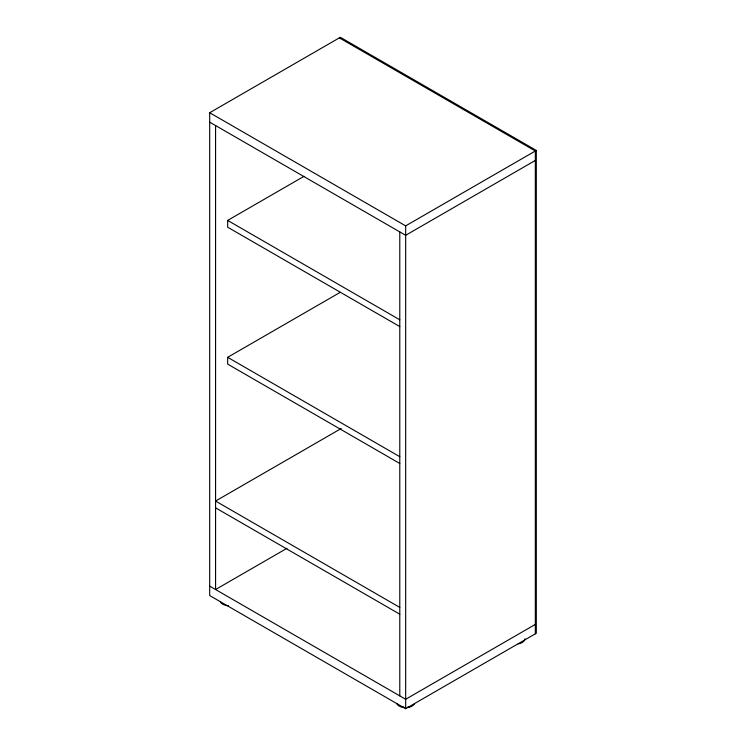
<?xml version="1.0" encoding="UTF-8"?>
<svg xmlns="http://www.w3.org/2000/svg" width="746" height="746" viewBox="0 0 746 746"><rect width="100%" height="100%" fill="white"/><g stroke="black" fill="none" stroke-linecap="round" stroke-linejoin="round"><path stroke-width="1.12" d="M209.691 112.73L340.335 37.3L536.309 150.44L536.309 633.27L405.665 708.7L209.691 595.56L209.691 112.73L405.665 225.87L536.309 150.44M399.791 326.58L227.661 227.204L227.661 220.415L304.032 176.317M535.33 160.437L405.665 235.298L209.691 122.157M399.791 463.49L227.661 364.104L227.661 357.315L340.213 292.339M341.22 428.502L215.575 501.051L399.781 607.403M286.94 548.319L215.575 589.527L215.575 125.552M535.33 624.411L405.665 699.272L209.691 586.132M339.355 37.869L535.33 151.009L535.33 633.839M227.661 220.415L399.791 319.792M227.661 357.315L399.791 456.701M215.575 507.84L399.781 614.191M405.665 225.87L405.665 708.7M399.781 231.903L399.781 695.878M524.97 638.744A9.241 5.334 0 0 1 518.125 643.891M228.49 605.771A9.241 5.334 0 0 1 220.368 601.845M414.58 703.664A9.241 5.334 0 0 1 408.053 707.441M405.665 707.618A9.241 5.334 0 0 1 396.741 703.664M409.349 706.732A7.376 4.262 0 0 1 407.568 707.152M403.754 707.152A7.376 4.262 0 0 1 401.973 706.732"/></g></svg>
